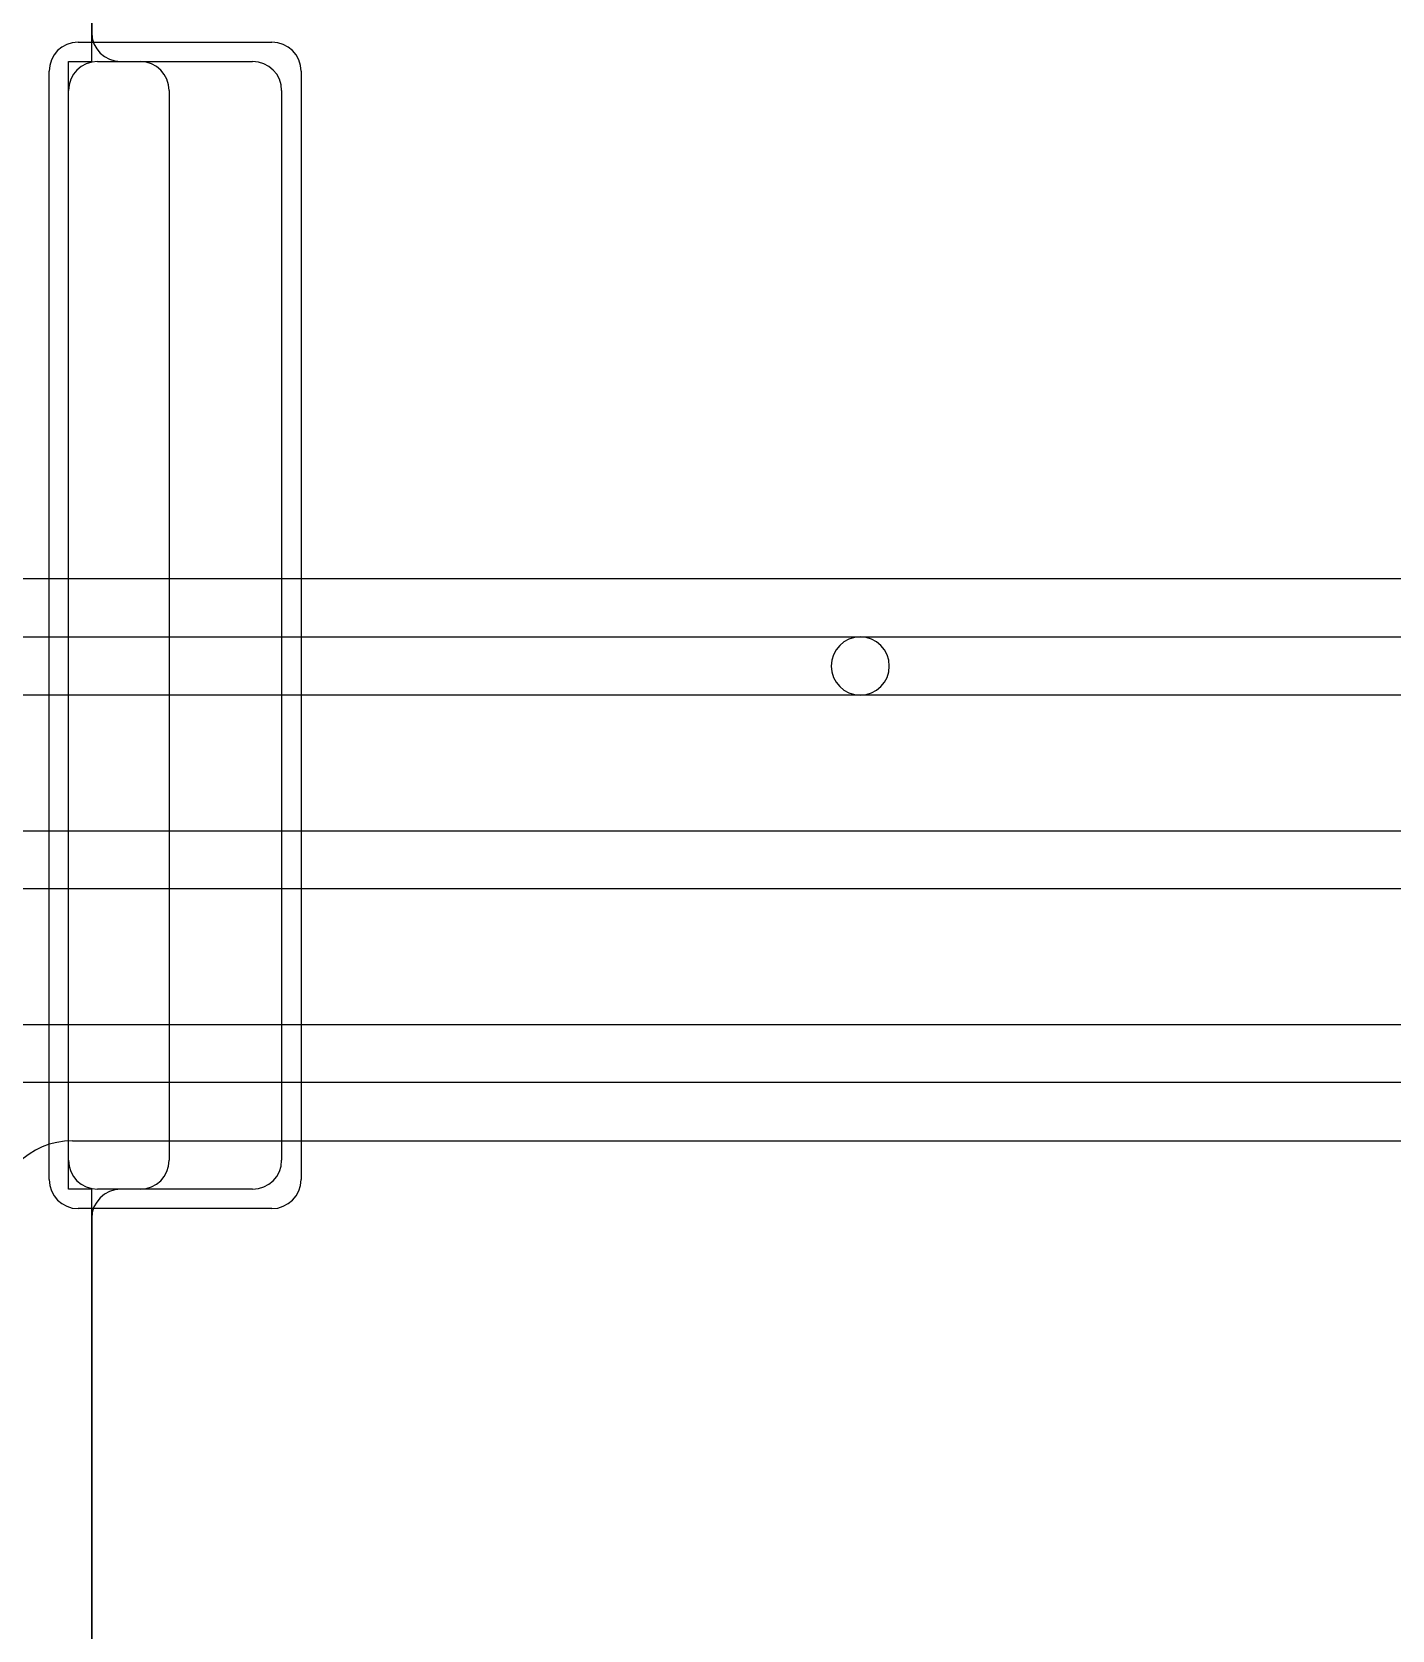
# Model space of a CAD drawing. Extents: x 0 to 20.5, y -0.5 to 20.
# Drawn here: x 9.946 to 13.455, y 3.112 to 7.236 of the extents above; entities that cross this region are included whole.
import ezdxf

# ---------------------------------------------------------------- set-up
doc = ezdxf.new("R2010")
doc.units = 0
for name, color, linetype in [('L1', 3, 'CONTINUOUS'), ('L4', 3, 'CONTINUOUS'), ('MetalMask-A', 176, 'CONTINUOUS'), ('PartsArea-A', 111, 'CONTINUOUS'), ('Resist-A', 2, 'CONTINUOUS')]:
    doc.layers.add(name, color=color, linetype=linetype)

msp = doc.modelspace()

# ---------------------------------------------------------------- linework, layer by layer
at = {"layer": 'L1'}
for p, q in [((10.09996, 8.365), (10.09996, 7.235)), ((10.115, 7.16), (10.515, 7.16)), ((10.175, 7.15996), (10.22503, 7.15996)), ((10.04, 4.325), (10.04, 7.085)), ((10.3, 7.08499), (10.3, 4.32501)), ((10.59, 7.085), (10.59, 4.325)), ((10.515, 4.25), (10.115, 4.25)), ((10.22503, 4.25004), (10.175, 4.25004)), ((10.09996, 4.175), (10.09996, 2.175))]:
    msp.add_line(p, q, dxfattribs=at)
for centre, radius, start, end in [((10.175, 7.235), 0.07504, 180, -90), ((10.115, 7.085), 0.075, 90, 180), ((10.22503, 7.08499), 0.07497, 0, 90), ((10.515, 7.085), 0.075, 0, 90), ((10.115, 4.325), 0.075, 180, -90), ((10.22503, 4.32501), 0.07497, -90, 0), ((10.515, 4.325), 0.075, -90, 0), ((10.175, 4.175), 0.07504, 90, 180)]:
    msp.add_arc(centre, radius, start, end, dxfattribs=at)
at = {"layer": 'L4'}
for p, q in [((14.38579, 5.82504), (9.85068, 5.82504)), ((9.79766, 5.675), (12.08289, 5.675)), ((12.08289, 5.675), (14.38579, 5.675)), ((12.08289, 5.525), (9.79766, 5.525)), ((14.38579, 5.525), (12.08289, 5.525)), ((9.56212, 5.175), (16.08579, 5.175)), ((16.08579, 5.025), (9.56212, 5.025)), ((9.79766, 4.675), (18.2, 4.675)), ((18.2, 4.525), (9.79766, 4.525)), ((10.05003, 4.37496), (18.2, 4.37496))]:
    msp.add_line(p, q, dxfattribs=at)
for centre, radius, start, end in [((12.08289, 5.6), 0.075, 90, -90), ((12.08289, 5.6), 0.075, -90, 90), ((10.05003, 4.17496), 0.2, 90, 180)]:
    msp.add_arc(centre, radius, start, end, dxfattribs=at)
at = {"layer": 'MetalMask-A'}
for p, q in [((10.115, 7.16), (10.515, 7.16)), ((10.04, 4.325), (10.04, 7.085)), ((10.59, 7.085), (10.59, 4.325)), ((10.515, 4.25), (10.115, 4.25))]:
    msp.add_line(p, q, dxfattribs=at)
for centre, start, end in [((10.115, 7.085), 90, 180), ((10.515, 7.085), 0, 90), ((10.115, 4.325), 180, -90), ((10.515, 4.325), -90, 0)]:
    msp.add_arc(centre, 0.075, start, end, dxfattribs=at)
at = {"layer": 'PartsArea-A'}
for p, q in [((10.1, 7.16), (10.1, 8.44)), ((10.04, 4.25), (10.04, 7.16)), ((10.04, 7.16), (10.1, 7.16)), ((10.1, 4.25), (10.04, 4.25)), ((10.1, 2.1), (10.1, 4.25))]:
    msp.add_line(p, q, dxfattribs=at)
at = {"layer": 'Resist-A'}
for p, q in [((10.065, 7.21), (10.565, 7.21)), ((9.99, 4.275), (9.99, 7.135)), ((10.64, 7.135), (10.64, 4.275)), ((10.565, 4.2), (10.065, 4.2))]:
    msp.add_line(p, q, dxfattribs=at)
for centre, start, end in [((10.065, 7.135), 90, 180), ((10.565, 7.135), 0, 90), ((10.065, 4.275), 180, -90), ((10.565, 4.275), -90, 0)]:
    msp.add_arc(centre, 0.075, start, end, dxfattribs=at)

doc.saveas('drawing.dxf')
